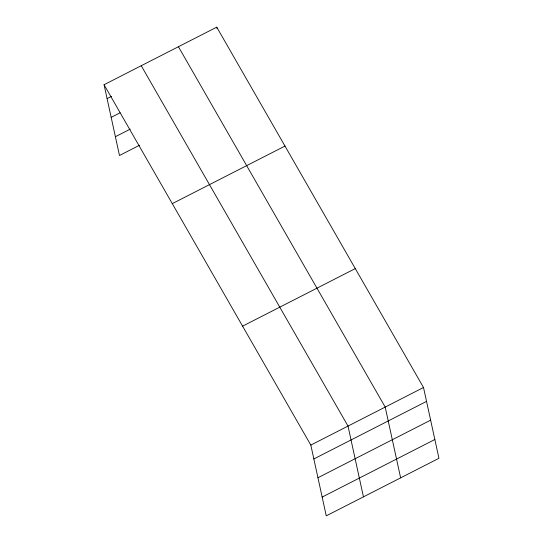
<?xml version="1.0" encoding="UTF-8"?>
<svg xmlns="http://www.w3.org/2000/svg" width="543" height="543" viewBox="0 0 543 543"><rect width="100%" height="100%" fill="white"/><g stroke="black" fill="none" stroke-linecap="round" stroke-linejoin="round"><path stroke-width="0.81" d="M104.052 84.715L216.745 27.15L423.513 387.512L438.948 458.285L326.255 515.85L310.827 445.084L104.052 84.715L119.487 155.488L139.565 145.225M107.08 98.588L111.539 96.308M111.172 117.369L120.098 112.808M115.387 136.714L130.266 129.112M172.287 203.639L284.98 146.067M242.592 326.16L355.278 268.595M310.827 445.084L423.513 387.512M313.854 458.957L426.54 401.386M317.947 477.731L430.633 420.16M322.162 497.076L434.855 439.504M178.43 46.725L385.204 407.087L400.632 477.854M141.241 65.723L348.015 426.085L363.443 496.852M216.745 27.15L217.098 28.779"/></g></svg>
